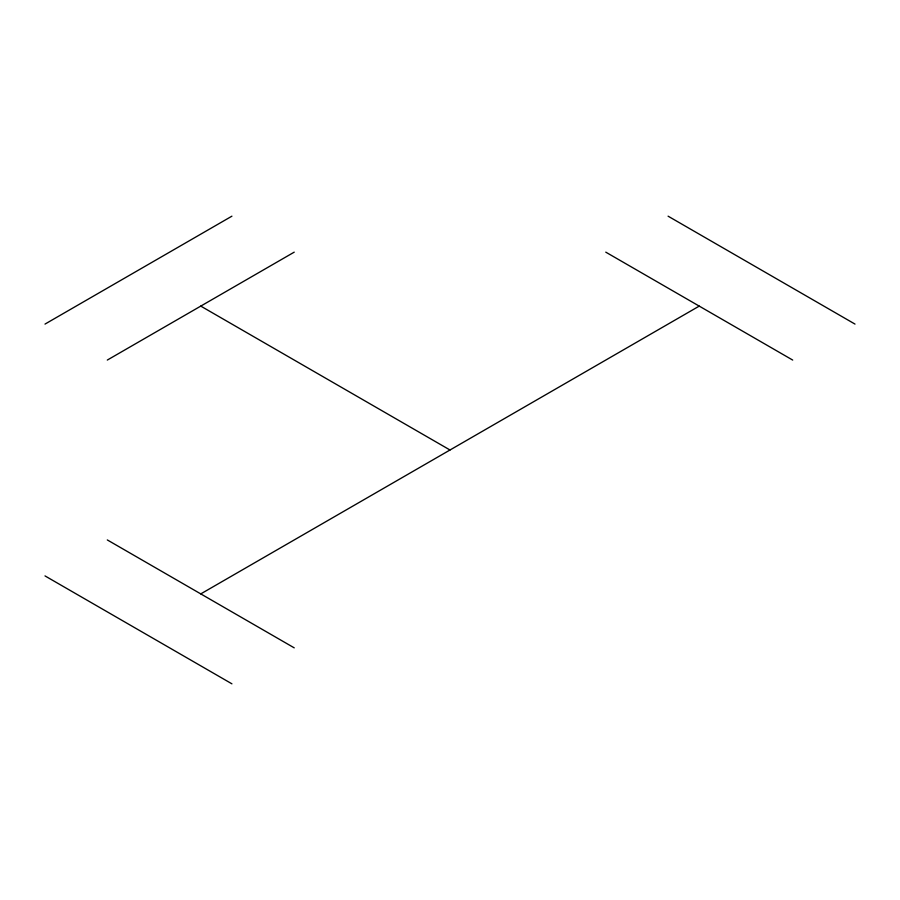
<?xml version="1.0" encoding="UTF-8"?>
<svg xmlns="http://www.w3.org/2000/svg" width="900" height="900" viewBox="0 0 900 900"><rect width="100%" height="100%" fill="white"/><g stroke="black" fill="none" stroke-linecap="round" stroke-linejoin="round"><path stroke-width="1.35" d="M45 324.09L231.919 216.169M107.302 360.067L294.233 252.146M200.768 593.899L699.232 306.101M668.081 216.169L855 324.09M605.768 252.146L792.697 360.067M200.768 306.101L450 450M107.302 539.933L294.233 647.854M45 575.91L231.919 683.831"/></g></svg>
